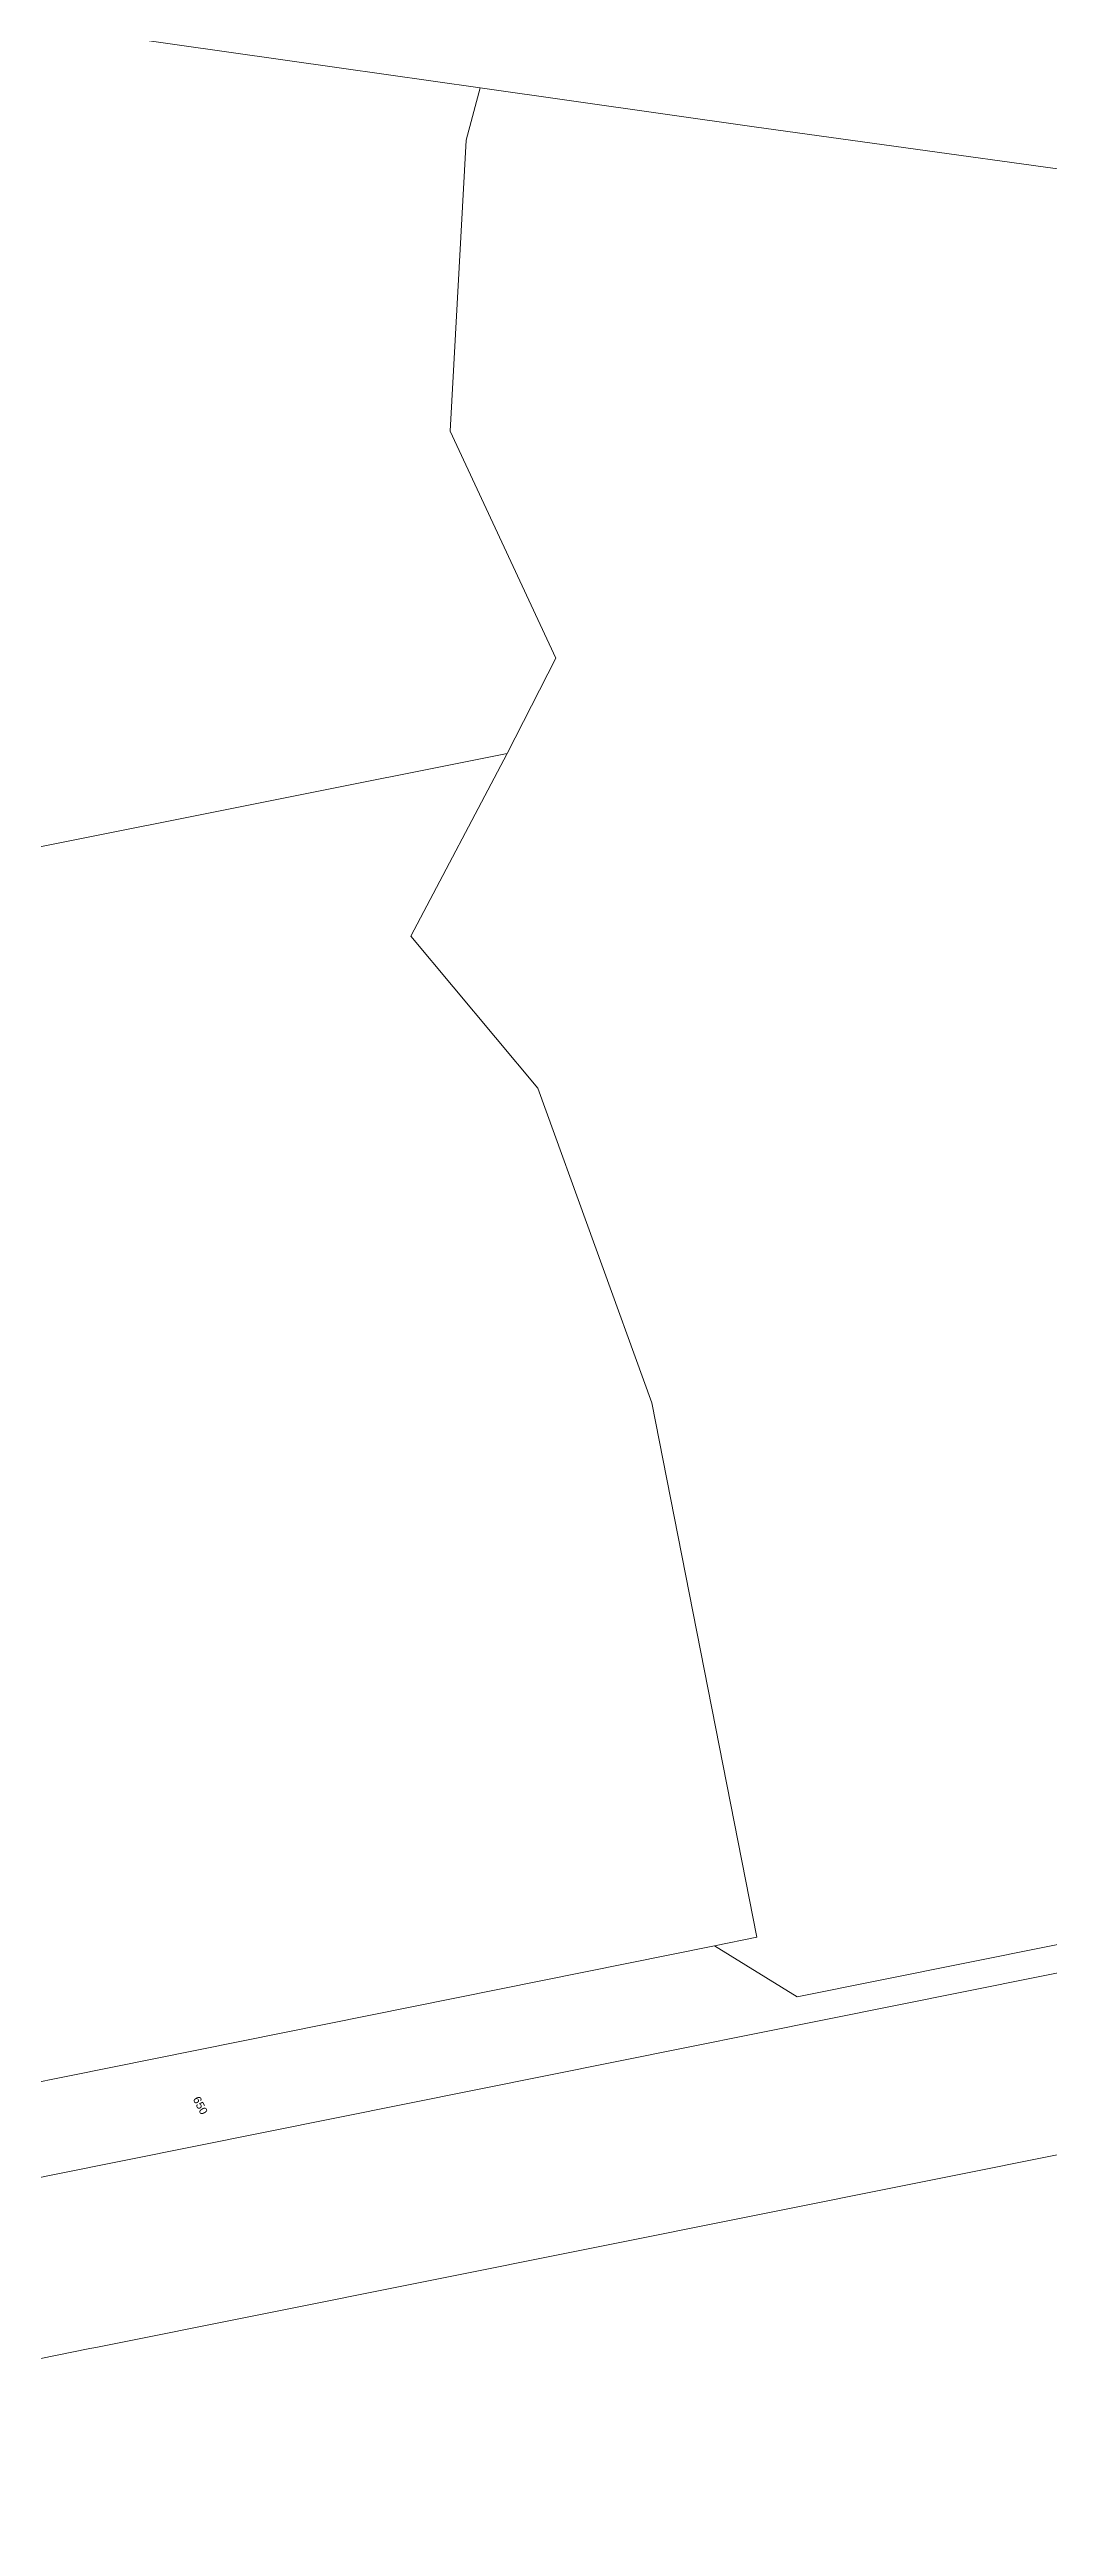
# Model space of a CAD drawing. Header units: metres. Extents: x 292510 to 295946, y 6251475 to 6256272.
# Drawn here: x 294901 to 295127, y 6254811 to 6255372 of the extents above; entities that cross this region are included whole.
import ezdxf

# ---------------------------------------------------------------- set-up
doc = ezdxf.new("R2010")
doc.units = ezdxf.units.M
doc.layers.add('Cadastre Land Parcels_SP_EXT', color=7, linetype='Continuous', lineweight=5)
doc.styles.get("Standard").update_dxf_attribs({"font": 'arial.ttf'})

msp = doc.modelspace()

# ---------------------------------------------------------------- linework, layer by layer
at = {"layer": 'Cadastre Land Parcels_SP_EXT', "linetype": 'Continuous'}
for points in [[(294787.32, 6255168.82), (295004.35, 6255212.14), (295015.32, 6255233.68), (295015.32, 6255233.68), (294991.4, 6255285.11), (294995.03, 6255351.02), (294998.18, 6255362.84), (294966.25, 6255367.37), (294904.06, 6255376.2)], [(295164.98, 6255339.53), (295060.26, 6255354.03), (294998.18, 6255362.84), (294995.03, 6255351.02), (294991.4, 6255285.11), (295015.32, 6255233.68), (295004.35, 6255212.14), (294982.54, 6255170.8), (295011.3, 6255136.35), (295037.11, 6255065.12), (295060.88, 6254944.1), (295051.28, 6254942.16), (295070.03, 6254930.58), (295510.95, 6255019.1)], [(294748.57, 6254881.19), (295051.28, 6254942.16), (295060.88, 6254944.1), (295037.11, 6255065.12), (295011.3, 6255136.35), (294982.54, 6255170.8), (295004.35, 6255212.14), (295004.35, 6255212.14), (294787.32, 6255168.82)]]:
    msp.add_lwpolyline(points, dxfattribs=at)
for points in [[(295894.12, 6255048.32), (295900.18, 6255090.63), (295559.07, 6255022.36), (295549.39, 6255029.22), (295519.49, 6255023.26), (295512.91, 6255021.94), (295510.95, 6255019.1), (295505.86, 6255011.71), (294901.81, 6254890.37), (294469.1, 6254802.45), (294488.39, 6254764.97), (294909.8, 6254850.97), (294911.19, 6254851.2), (295210.65, 6254911.22), (295369.6, 6254943.13), (295894.12, 6255048.32)], [(295505.86, 6255011.71), (295510.95, 6255019.1), (295070.03, 6254930.58), (295051.28, 6254942.16), (294748.57, 6254881.19), (294681.22, 6254867.43), (294458.92, 6254822.02), (294469.1, 6254802.45), (294901.81, 6254890.37), (295505.86, 6255011.71)], [(295187.13, 6254755.68), (295210.65, 6254911.22), (294911.19, 6254851.2), (294909.8, 6254850.97), (294488.39, 6254764.97), (294559.09, 6254628.93), (294941.08, 6254706.03), (295187.13, 6254755.68)]]:
    msp.add_lwpolyline(points, close=True, dxfattribs=at)

# ---------------------------------------------------------------- texts
at = {"layer": 'Cadastre Land Parcels_SP_EXT'}
msp.add_text('650', height=1.8, rotation=297.5285, dxfattribs=at).set_placement((294933.08, 6254907.45))

doc.saveas('drawing.dxf')
